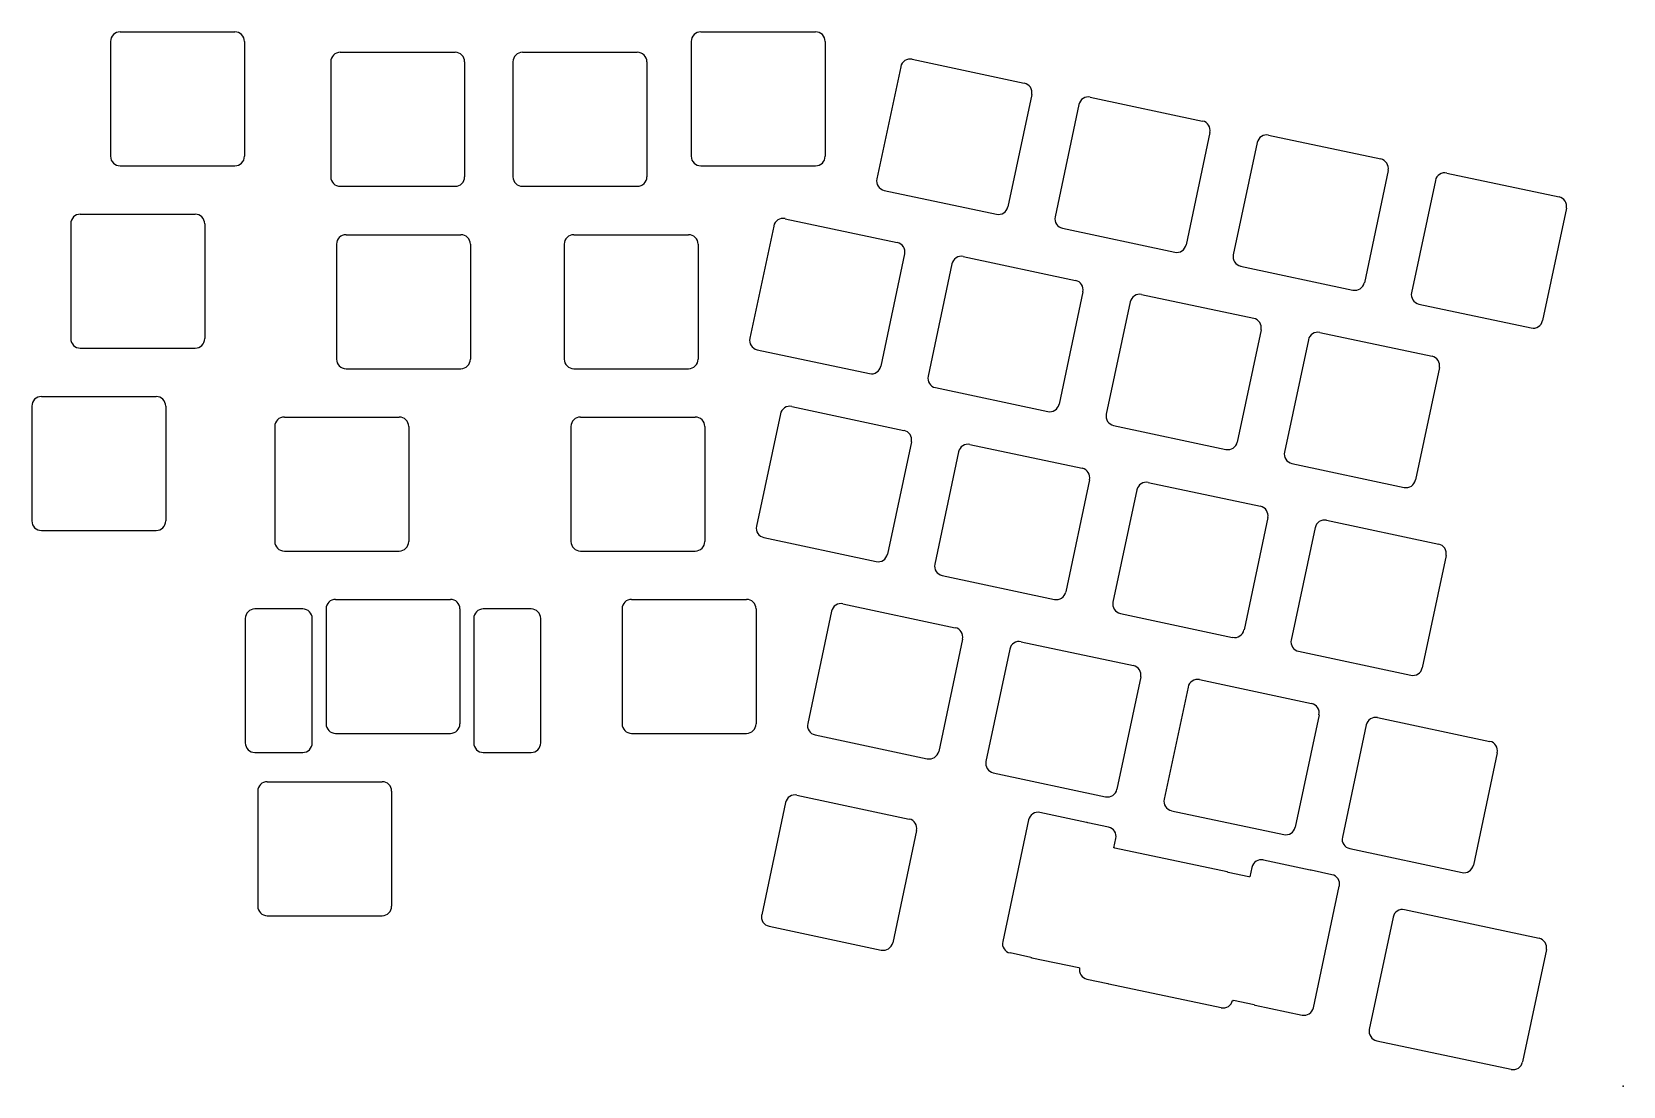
# Model space of a CAD drawing. Header units: millimetres. Extents: x -7 to 159, y -103 to 7.
import ezdxf

# ---------------------------------------------------------------- set-up
doc = ezdxf.new("R2010")
doc.units = ezdxf.units.MM
doc.header["$PDSIZE"] = -1

msp = doc.modelspace()

# ---------------------------------------------------------------- linework, layer by layer
at = {"color": 7, "linetype": 'Continuous'}
for p, q in [((2.23, 7), (14.23, 7)), ((62.94, 7), (74.94, 7)), ((1.23, 6), (1.23, -6)), ((15.23, 6), (15.23, -6)), ((61.94, 6), (61.94, -6)), ((75.94, 6), (75.94, -6)), ((24.25, 3.86), (24.25, -8.14)), ((25.25, 4.86), (37.25, 4.86)), ((38.25, 3.86), (38.25, -8.14)), ((43.3, 3.86), (43.3, -8.14)), ((44.3, 4.86), (56.3, 4.86)), ((57.3, 3.86), (57.3, -8.14)), ((83.84, 3.36), (81.35, -8.37)), ((85.03, 4.13), (96.76, 1.64)), ((97.53, 0.45), (95.04, -11.28)), ((103.66, 0.17), (115.4, -2.32)), ((102.47, -0.6), (99.98, -12.33)), ((116.17, -3.51), (113.67, -15.24)), ((121.11, -4.56), (118.61, -16.29)), ((122.29, -3.79), (134.03, -6.28)), ((2.23, -7), (14.23, -7)), ((62.94, -7), (74.94, -7)), ((134.8, -7.47), (132.31, -19.21)), ((140.93, -7.75), (152.67, -10.24)), ((25.25, -9.14), (37.25, -9.14)), ((44.3, -9.14), (56.3, -9.14)), ((82.12, -9.56), (93.85, -12.05)), ((139.74, -8.52), (137.25, -20.26)), ((153.44, -11.43), (150.94, -23.17)), ((-2.93, -13.05), (-2.93, -25.05)), ((-1.93, -12.05), (10.07, -12.05)), ((11.07, -13.05), (11.07, -25.05)), ((70.56, -13.29), (68.07, -25.02)), ((71.75, -12.52), (83.48, -15.01)), ((25.85, -14.19), (37.85, -14.19)), ((49.66, -14.19), (61.66, -14.19)), ((100.75, -13.52), (112.49, -16.02)), ((24.85, -15.19), (24.85, -27.19)), ((38.85, -15.19), (38.85, -27.19)), ((48.66, -15.19), (48.66, -27.19)), ((62.66, -15.19), (62.66, -27.19)), ((84.25, -16.2), (81.76, -27.93)), ((90.38, -16.48), (102.12, -18.97)), ((89.19, -17.25), (86.7, -28.98)), ((119.38, -17.48), (131.12, -19.98)), ((102.89, -20.16), (100.39, -31.89)), ((107.83, -21.21), (105.33, -32.94)), ((109.01, -20.44), (120.75, -22.93)), ((138.02, -21.44), (149.75, -23.94)), ((121.52, -24.12), (119.03, -35.86)), ((127.65, -24.4), (139.39, -26.89)), ((-1.93, -26.05), (10.07, -26.05)), ((68.84, -26.21), (80.57, -28.7)), ((126.46, -25.17), (123.97, -36.91)), ((25.85, -28.19), (37.85, -28.19)), ((49.66, -28.19), (61.66, -28.19)), ((140.16, -28.08), (137.66, -39.82)), ((-6, -31.1), (6, -31.1)), ((87.47, -30.17), (99.21, -32.67)), ((-7, -32.1), (-7, -44.1)), ((7, -32.1), (7, -44.1)), ((19.4, -33.24), (31.4, -33.24)), ((50.36, -33.24), (62.36, -33.24)), ((71.26, -32.92), (68.77, -44.65)), ((72.45, -32.15), (84.18, -34.64)), ((18.4, -34.24), (18.4, -46.24)), ((32.4, -34.24), (32.4, -46.24)), ((49.36, -34.24), (49.36, -46.24)), ((63.36, -34.24), (63.36, -46.24)), ((106.1, -34.13), (117.84, -36.63)), ((84.95, -35.83), (82.46, -47.56)), ((91.08, -36.11), (102.82, -38.6)), ((89.89, -36.88), (87.4, -48.61)), ((124.74, -38.09), (136.47, -40.59)), ((103.59, -39.79), (101.09, -51.52)), ((108.53, -40.84), (106.03, -52.57)), ((109.71, -40.07), (121.45, -42.56)), ((122.22, -43.75), (119.73, -55.49)), ((127.16, -44.8), (124.67, -56.54)), ((128.35, -44.03), (140.09, -46.52)), ((-6, -45.1), (6, -45.1)), ((69.54, -45.84), (81.27, -48.33)), ((19.4, -47.24), (31.4, -47.24)), ((50.36, -47.24), (62.36, -47.24)), ((140.86, -47.71), (138.36, -59.45)), ((88.17, -49.8), (99.91, -52.3)), ((24.76, -52.29), (36.76, -52.29)), ((55.71, -52.29), (67.71, -52.29)), ((77.8, -52.76), (89.53, -55.25)), ((15.32, -54.29), (15.32, -67.29)), ((21.32, -53.29), (16.32, -53.29)), ((22.32, -67.29), (22.32, -54.29)), ((23.76, -53.29), (23.76, -65.29)), ((37.76, -53.29), (37.76, -65.29)), ((39.2, -54.29), (39.2, -67.29)), ((45.2, -53.29), (40.2, -53.29)), ((46.2, -67.29), (46.2, -54.29)), ((54.71, -53.29), (54.71, -65.29)), ((68.71, -53.29), (68.71, -65.29)), ((76.61, -53.53), (74.12, -65.26)), ((106.8, -53.76), (118.54, -56.26)), ((90.3, -56.44), (87.81, -68.17)), ((95.24, -57.49), (92.75, -69.22)), ((96.43, -56.72), (108.17, -59.21)), ((125.44, -57.72), (137.17, -60.22)), ((108.94, -60.4), (106.44, -72.13)), ((113.88, -61.45), (111.38, -73.18)), ((115.06, -60.68), (126.8, -63.17)), ((127.57, -64.36), (125.08, -76.1)), ((133.7, -64.64), (145.44, -67.13)), ((24.76, -66.29), (36.76, -66.29)), ((55.71, -66.29), (67.71, -66.29)), ((74.89, -66.45), (86.62, -68.94)), ((132.51, -65.41), (130.02, -77.15)), ((16.32, -68.29), (21.32, -68.29)), ((40.2, -68.29), (45.2, -68.29)), ((146.21, -68.32), (143.71, -80.06)), ((17.62, -71.34), (29.62, -71.34)), ((93.52, -70.41), (105.26, -72.91)), ((16.62, -72.34), (16.62, -84.34)), ((30.62, -72.34), (30.62, -84.34)), ((72.99, -72.75), (84.72, -75.24)), ((71.8, -73.52), (69.31, -85.25)), ((103.28, -75.6), (98.39, -74.56)), ((112.15, -74.37), (123.89, -76.87)), ((85.49, -76.43), (83, -88.16)), ((97.21, -75.33), (94.5, -88.05)), ((105.57, -76.09), (103.4, -75.63)), ((106.13, -78.26), (106.34, -77.28)), ((117.96, -80.77), (106.23, -78.27)), ((126.64, -80.57), (121.75, -79.53)), ((130.79, -78.33), (142.52, -80.83)), ((118.06, -80.79), (120.25, -81.26)), ((120.56, -80.3), (120.35, -81.29)), ((128.92, -81.06), (126.75, -80.6)), ((126.99, -94.96), (129.69, -82.24)), ((136.51, -84.71), (150.57, -87.7)), ((17.62, -85.34), (29.62, -85.34)), ((70.08, -86.44), (81.81, -88.93)), ((135.32, -85.48), (132.83, -97.22)), ((97.45, -89.7), (95.27, -89.23)), ((97.56, -89.73), (102.45, -90.77)), ((151.34, -88.89), (148.85, -100.62)), ((103.31, -91.97), (105.51, -92.44)), ((105.61, -92.46), (117.34, -94.95)), ((118.53, -94.17), (118.53, -94.18)), ((120.8, -94.66), (118.63, -94.2)), ((120.91, -94.69), (125.81, -95.73)), ((133.6, -98.4), (147.66, -101.39))]:
    msp.add_line(p, q, dxfattribs=at)
for centre, start, end in [((2.23, 6), 90, 180), ((14.23, 6), 0, 90), ((62.94, 6), 90, 180), ((74.94, 6), 0, 90), ((25.25, 3.86), 90, 180), ((37.25, 3.86), 0, 90), ((44.3, 3.86), 90, 180), ((56.3, 3.86), 360, 90), ((84.82, 3.16), 78, 168), ((96.56, 0.66), 348, 78), ((103.45, -0.8), 78, 168), ((115.19, -3.3), 348, 78), ((122.09, -4.77), 78, 168), ((2.23, -6), 180, 270), ((14.23, -6), 270, 0), ((62.94, -6), 180, 270), ((74.94, -6), 270, 360), ((133.82, -7.26), 348, 78), ((25.25, -8.14), 180, 270), ((37.25, -8.14), 270, 0), ((44.3, -8.14), 180, 270), ((56.3, -8.14), 270, 0), ((140.72, -8.73), 78, 168), ((82.32, -8.58), 168, 258), ((94.06, -11.08), 258, 348), ((152.46, -11.22), 348, 78), ((-1.93, -13.05), 90, 180), ((10.07, -13.05), 0, 90), ((71.54, -13.49), 78, 168), ((100.96, -12.54), 168, 258), ((25.85, -15.19), 90, 180), ((37.85, -15.19), 0, 90), ((49.66, -15.19), 90, 180), ((61.66, -15.19), 0, 90), ((83.28, -15.99), 348, 78), ((90.17, -17.45), 78, 168), ((112.7, -15.04), 258, 348), ((119.59, -16.5), 168, 258), ((101.91, -19.95), 348, 78), ((131.33, -19), 258, 348), ((108.81, -21.42), 78, 168), ((138.22, -20.46), 168, 258), ((120.54, -23.91), 348, 78), ((149.96, -22.96), 258, 348), ((127.44, -25.38), 78, 168), ((-1.93, -25.05), 180, 270), ((10.07, -25.05), 270, 0), ((69.04, -25.23), 168, 258), ((25.85, -27.19), 180, 270), ((37.85, -27.19), 270, 0), ((49.66, -27.19), 180, 270), ((61.66, -27.19), 270, 0), ((80.78, -27.73), 258, 348), ((139.18, -27.87), 348, 78), ((87.68, -29.19), 168, 258), ((-6, -32.1), 90, 180), ((6, -32.1), 0, 90), ((19.4, -34.24), 90, 180), ((31.4, -34.24), 0, 90), ((50.36, -34.24), 90, 180), ((62.36, -34.24), 0, 90), ((72.24, -33.12), 78, 168), ((99.42, -31.69), 258, 348), ((106.31, -33.15), 168, 258), ((83.98, -35.62), 348, 78), ((90.87, -37.08), 78, 168), ((118.05, -35.65), 258, 348), ((124.94, -37.11), 168, 258), ((102.61, -39.58), 348, 78), ((136.68, -39.61), 258, 348), ((109.51, -41.05), 78, 168), ((121.24, -43.54), 348, 78), ((-6, -44.1), 180, 270), ((6, -44.1), 270, 360), ((69.74, -44.86), 168, 258), ((128.14, -45.01), 78, 168), ((19.4, -46.24), 180, 270), ((31.4, -46.24), 270, 360), ((50.36, -46.24), 180, 270), ((62.36, -46.24), 270, 0), ((139.88, -47.5), 348, 78), ((81.48, -47.36), 258, 348), ((88.38, -48.82), 168, 258), ((100.12, -51.32), 258, 348), ((24.76, -53.29), 90, 180), ((36.76, -53.29), 0, 90), ((55.71, -53.29), 90, 180), ((67.71, -53.29), 0, 90), ((77.59, -53.73), 78, 168), ((107.01, -52.78), 168, 258), ((16.32, -54.29), 90, 180), ((21.32, -54.29), 360, 90), ((40.2, -54.29), 90, 180), ((45.2, -54.29), 0, 90), ((89.33, -56.23), 348, 78), ((118.75, -55.28), 258, 348), ((125.64, -56.74), 168, 258), ((96.22, -57.69), 78, 168), ((107.96, -60.19), 348, 78), ((137.38, -59.24), 258, 348), ((114.86, -61.66), 78, 168), ((126.59, -64.15), 348, 78), ((133.49, -65.62), 78, 168), ((24.76, -65.29), 180, 270), ((36.76, -65.29), 270, 360), ((55.71, -65.29), 180, 270), ((67.71, -65.29), 270, 360), ((75.09, -65.47), 168, 258), ((16.32, -67.29), 180, 270), ((21.32, -67.29), 270, 0), ((40.2, -67.29), 180, 270), ((45.2, -67.29), 270, 0), ((86.83, -67.97), 258, 348), ((145.23, -68.11), 348, 78), ((93.73, -69.43), 168, 258), ((17.62, -72.34), 90, 180), ((29.62, -72.34), 0, 90), ((72.78, -73.72), 78, 168), ((105.47, -71.93), 258, 348), ((112.36, -73.39), 168, 258), ((98.18, -75.54), 78, 168), ((84.52, -76.22), 348, 78), ((103.08, -76.58), 71.1626, 78), ((105.36, -77.07), 348, 78), ((124.1, -75.89), 258, 348), ((130.99, -77.35), 168, 258), ((106.02, -79.25), 78, 83.416), ((121.54, -80.5), 78, 168), ((117.75, -81.75), 72.4952, 78), ((120.05, -82.24), 72.2962, 78), ((126.43, -81.54), 71.1626, 78), ((128.72, -82.04), 348, 78), ((142.73, -79.85), 258, 348), ((17.62, -84.34), 180, 270), ((29.62, -84.34), 270, 360), ((136.3, -85.69), 78, 168), ((70.28, -85.46), 168, 258), ((82.02, -87.96), 258, 348), ((95.48, -88.26), 168, 258), ((150.37, -88.68), 348, 78), ((97.77, -88.75), 251.1626, 258), ((102.66, -89.79), 258, 263.416), ((103.52, -90.99), 168.0084, 258), ((105.81, -91.48), 252.4952, 258), ((117.55, -93.98), 258, 348), ((118.84, -93.22), 252.2962, 258), ((121.12, -93.71), 251.1626, 258), ((126.01, -94.75), 258, 348), ((133.81, -97.43), 168, 258), ((147.87, -100.42), 258, 348)]:
    msp.add_arc(centre, 1, start, end, dxfattribs=at)
msp.add_point((159.37, -103.15), dxfattribs=at)

doc.saveas('drawing.dxf')
